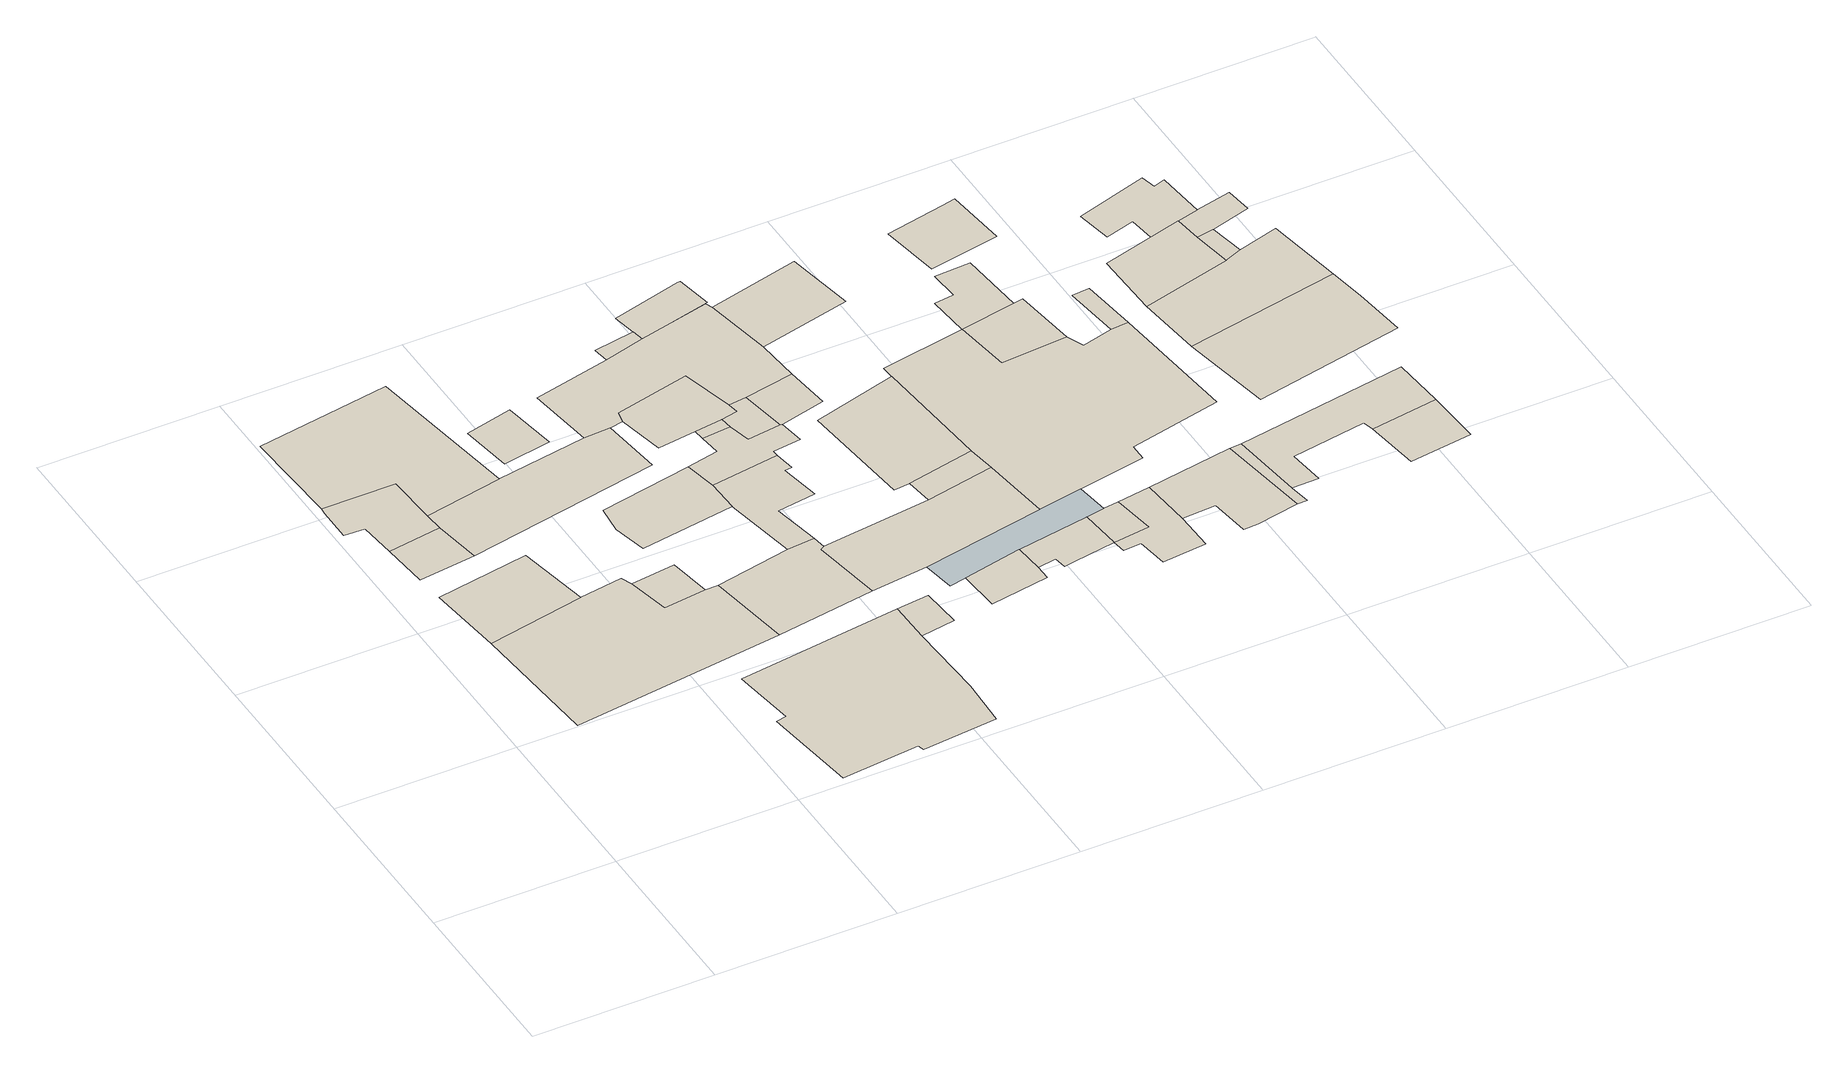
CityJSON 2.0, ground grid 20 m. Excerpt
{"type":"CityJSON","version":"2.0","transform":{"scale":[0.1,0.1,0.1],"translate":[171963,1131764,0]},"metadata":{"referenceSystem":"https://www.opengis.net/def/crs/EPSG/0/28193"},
"CityObjects":{
"building1":{"type":"Building","attributes":{"time":{"estimatedStart":{"year":1841},"estimatedEnd":{"year":1938}},"material":{"value":"dressed stone","sources":[{"name":"Amiran Atlas, sheet 11, map 4.2","type":"Secondary cartographic source"}],"paradata":{"author":"Beatrice Vaienti","date":"29-05-2023","version":0}},"numberOfFloors":{"value":"3","sources":[{"name":"Amiran Atlas, sheet 12, map 4.3","type":"Secondary cartographic source"}],"paradata":{"type":"user","author":"Beatrice Vaienti","date":"29-05-2023","comments":"In the atlas the value is \"1-3\", we have chosen a random value between 1 and 3 assigning a higher probability to 1 and 2 floors, respectively p=[0.35,0.35,0.3] for 1, 2, 3 floors","version":0}},"roof":{"type":{"value":"flat","paradata":{"type":"user","author":"Beatrice Vaienti","date":"29-05-2023","version":0}}},"updatedGeometry":true},"geometry":[{"type":"MultiSurface","lod":"0","boundaries":[[[0,1,2,3]]]}]},
"building2":{"type":"Building","attributes":{"time":{"estimatedStart":{"year":1841},"estimatedEnd":{"year":1938}},"material":{"value":"dressed stone","sources":[{"name":"Amiran Atlas, sheet 11, map 4.2","type":"Secondary cartographic source"}],"paradata":{"author":"Beatrice Vaienti","date":"29-05-2023","version":0}},"numberOfFloors":{"value":"1","sources":[{"name":"Amiran Atlas, sheet 12, map 4.3","type":"Secondary cartographic source"}],"paradata":{"type":"user","author":"Beatrice Vaienti","date":"29-05-2023","comments":"In the atlas the value is \"1-3\", we have chosen a random value between 1 and 3 assigning a higher probability to 1 and 2 floors, respectively p=[0.35,0.35,0.3] for 1, 2, 3 floors","version":0}},"roof":{"type":{"value":"flat","paradata":{"type":"user","author":"Beatrice Vaienti","date":"29-05-2023","version":0}}},"updatedGeometry":true},"geometry":[{"type":"MultiSurface","lod":"0","boundaries":[[[1,0,4,5,6,7,8,9]]]}]},
"building3":{"type":"Building","attributes":{"time":{"estimatedStart":{"year":1841},"estimatedEnd":{"year":1938}},"material":{"value":"dressed stone","sources":[{"name":"Amiran Atlas, sheet 11, map 4.2","type":"Secondary cartographic source"}],"paradata":{"author":"Beatrice Vaienti","date":"29-05-2023","version":0}},"numberOfFloors":{"value":"3","sources":[{"name":"Amiran Atlas, sheet 12, map 4.3","type":"Secondary cartographic source"}],"paradata":{"type":"user","author":"Beatrice Vaienti","date":"29-05-2023","comments":"In the atlas the value is \"1-3\", we have chosen a random value between 1 and 3 assigning a higher probability to 1 and 2 floors, respectively p=[0.35,0.35,0.3] for 1, 2, 3 floors","version":0}},"roof":{"type":{"value":"hip","paradata":{"type":"user","author":"Beatrice Vaienti","date":"29-05-2023","comments":"In the Atlas the value is reported is 'gabled (tiles)', however it is not clear whether it refers to a hip or a gable roof. Therefore we assigned a random value between the two.","version":0}}},"updatedGeometry":true},"geometry":[{"type":"MultiSurface","lod":"0","boundaries":[[[10,11,12,13]]]}]},
"building4":{"type":"Building","attributes":{"time":{"estimatedStart":{"year":1841},"estimatedEnd":{"year":1938}},"material":{"value":"dressed stone","sources":[{"name":"Amiran Atlas, sheet 11, map 4.2","type":"Secondary cartographic source"}],"paradata":{"author":"Beatrice Vaienti","date":"29-05-2023","version":0}},"numberOfFloors":{"value":"3","sources":[{"name":"Amiran Atlas, sheet 12, map 4.3","type":"Secondary cartographic source"}],"paradata":{"type":"user","author":"Beatrice Vaienti","date":"29-05-2023","comments":"In the atlas the value is \"1-3\", we have chosen a random value between 1 and 3 assigning a higher probability to 1 and 2 floors, respectively p=[0.35,0.35,0.3] for 1, 2, 3 floors","version":0}},"roof":{"type":{"value":"gable","paradata":{"type":"user","author":"Beatrice Vaienti","date":"29-05-2023","comments":"In the Atlas the value is reported is 'gabled (tiles)', however it is not clear whether it refers to a hip or a gable roof. Therefore we assigned a random value between the two.","version":0}}},"updatedGeometry":true},"geometry":[{"type":"MultiSurface","lod":"0","boundaries":[[[14,15,12,11,16,17,18,19,20]]]}]},
"building5":{"type":"Building","attributes":{"time":{"estimatedStart":{"year":1841},"estimatedEnd":{"year":1938}},"material":{"value":"dressed stone","sources":[{"name":"Amiran Atlas, sheet 11, map 4.2","type":"Secondary cartographic source"}],"paradata":{"author":"Beatrice Vaienti","date":"29-05-2023","version":0}},"numberOfFloors":{"value":"1","sources":[{"name":"Amiran Atlas, sheet 12, map 4.3","type":"Secondary cartographic source"}],"paradata":{"type":"user","author":"Beatrice Vaienti","date":"29-05-2023","comments":"In the atlas the value is \"1-3\", we have chosen a random value between 1 and 3 assigning a higher probability to 1 and 2 floors, respectively p=[0.35,0.35,0.3] for 1, 2, 3 floors","version":0}},"roof":{"type":{"value":"flat","paradata":{"type":"user","author":"Beatrice Vaienti","date":"29-05-2023","version":0}}},"updatedGeometry":true},"geometry":[{"type":"MultiSurface","lod":"0","boundaries":[[[4,21,22,23,6,5]]]}]},
"building6":{"type":"Building","attributes":{"time":{"estimatedStart":{"year":1841},"estimatedEnd":{"year":1938}},"material":{"value":"dressed stone","sources":[{"name":"Amiran Atlas, sheet 11, map 4.2","type":"Secondary cartographic source"}],"paradata":{"author":"Beatrice Vaienti","date":"29-05-2023","version":0}},"numberOfFloors":{"value":"3","sources":[{"name":"Amiran Atlas, sheet 12, map 4.3","type":"Secondary cartographic source"}],"paradata":{"type":"user","author":"Beatrice Vaienti","date":"29-05-2023","comments":"In the atlas the value is \"1-3\", we have chosen a random value between 1 and 3 assigning a higher probability to 1 and 2 floors, respectively p=[0.35,0.35,0.3] for 1, 2, 3 floors","version":0}},"roof":{"type":{"value":"hip","paradata":{"type":"user","author":"Beatrice Vaienti","date":"29-05-2023","comments":"In the Atlas the value is reported is 'gabled (tiles)', however it is not clear whether it refers to a hip or a gable roof. Therefore we assigned a random value between the two.","version":0}}},"updatedGeometry":true},"geometry":[{"type":"MultiSurface","lod":"0","boundaries":[[[14,20,19,24]]]}]},
"building7":{"type":"Building","attributes":{"time":{"estimatedStart":{"year":1841},"estimatedEnd":{"year":1938}},"material":{"value":"dressed stone","sources":[{"name":"Amiran Atlas, sheet 11, map 4.2","type":"Secondary cartographic source"}],"paradata":{"author":"Beatrice Vaienti","date":"29-05-2023","version":0}},"numberOfFloors":{"value":"2","sources":[{"name":"Amiran Atlas, sheet 12, map 4.3","type":"Secondary cartographic source"}],"paradata":{"type":"user","author":"Beatrice Vaienti","date":"29-05-2023","comments":"In the atlas the value is \"1-3\", we have chosen a random value between 1 and 3 assigning a higher probability to 1 and 2 floors, respectively p=[0.35,0.35,0.3] for 1, 2, 3 floors","version":0}},"roof":{"type":{"value":"domed","paradata":{"type":"user","author":"Beatrice Vaienti","date":"29-05-2023","version":0}}},"updatedGeometry":true},"geometry":[{"type":"MultiSurface","lod":"0","boundaries":[[[25,26,27,28,29,30,31,32,33,34,35]]]}]},
"building8":{"type":"Building","attributes":{"time":{"estimatedStart":{"year":1841},"estimatedEnd":{"year":1938}},"material":{"value":"dressed stone","sources":[{"name":"Amiran Atlas, sheet 11, map 4.2","type":"Secondary cartographic source"}],"paradata":{"author":"Beatrice Vaienti","date":"29-05-2023","version":0}},"numberOfFloors":{"value":"2","sources":[{"name":"Amiran Atlas, sheet 12, map 4.3","type":"Secondary cartographic source"}],"paradata":{"type":"user","author":"Beatrice Vaienti","date":"29-05-2023","comments":"In the atlas the value is \"1-3\", we have chosen a random value between 1 and 3 assigning a higher probability to 1 and 2 floors, respectively p=[0.35,0.35,0.3] for 1, 2, 3 floors","version":0}},"roof":{"type":{"value":"flat","paradata":{"type":"user","author":"Beatrice Vaienti","date":"29-05-2023","version":0}}},"updatedGeometry":true},"geometry":[{"type":"MultiSurface","lod":"0","boundaries":[[[36,37,21,4,0,3,38]]]}]},
"building9":{"type":"Building","attributes":{"time":{"estimatedStart":{"year":1841},"estimatedEnd":{"year":1938}},"material":{"value":"dressed stone","sources":[{"name":"Amiran Atlas, sheet 11, map 4.2","type":"Secondary cartographic source"}],"paradata":{"author":"Beatrice Vaienti","date":"29-05-2023","version":0}},"numberOfFloors":{"value":"3","sources":[{"name":"Amiran Atlas, sheet 12, map 4.3","type":"Secondary cartographic source"}],"paradata":{"type":"user","author":"Beatrice Vaienti","date":"29-05-2023","comments":"In the atlas the value is \"1-3\", we have chosen a random value between 1 and 3 assigning a higher probability to 1 and 2 floors, respectively p=[0.35,0.35,0.3] for 1, 2, 3 floors","version":0}},"roof":{"type":{"value":"flat","paradata":{"type":"user","author":"Beatrice Vaienti","date":"29-05-2023","version":0}}},"updatedGeometry":true},"geometry":[{"type":"MultiSurface","lod":"0","boundaries":[[[39,40,41,42]]]}]},
"building10":{"type":"Building","attributes":{"time":{"estimatedStart":{"year":1841},"estimatedEnd":{"year":1938}},"material":{"value":"dressed stone","sources":[{"name":"Amiran Atlas, sheet 11, map 4.2","type":"Secondary cartographic source"}],"paradata":{"author":"Beatrice Vaienti","date":"29-05-2023","version":0}},"numberOfFloors":{"value":"1","sources":[{"name":"Amiran Atlas, sheet 12, map 4.3","type":"Secondary cartographic source"}],"paradata":{"type":"user","author":"Beatrice Vaienti","date":"29-05-2023","comments":"In the atlas the value is \"1-3\", we have chosen a random value between 1 and 3 assigning a higher probability to 1 and 2 floors, respectively p=[0.35,0.35,0.3] for 1, 2, 3 floors","version":0}},"roof":{"type":{"value":"flat","paradata":{"type":"user","author":"Beatrice Vaienti","date":"29-05-2023","version":0}}},"updatedGeometry":true},"geometry":[{"type":"MultiSurface","lod":"0","boundaries":[[[43,44,45,46,47,48]]]}]},
"building11":{"type":"Building","attributes":{"time":{"estimatedStart":{"year":1841},"estimatedEnd":{"year":1938}},"material":{"value":"dressed stone","sources":[{"name":"Amiran Atlas, sheet 11, map 4.2","type":"Secondary cartographic source"}],"paradata":{"author":"Beatrice Vaienti","date":"29-05-2023","version":0}},"numberOfFloors":{"value":"3","sources":[{"name":"Amiran Atlas, sheet 12, map 4.3","type":"Secondary cartographic source"}],"paradata":{"type":"user","author":"Beatrice Vaienti","date":"29-05-2023","comments":"In the atlas the value is \"1-3\", we have chosen a random value between 1 and 3 assigning a higher probability to 1 and 2 floors, respectively p=[0.35,0.35,0.3] for 1, 2, 3 floors","version":0}},"roof":{"type":{"value":"gable","paradata":{"type":"user","author":"Beatrice Vaienti","date":"29-05-2023","comments":"In the Atlas the value is reported is 'gabled (tiles)', however it is not clear whether it refers to a hip or a gable roof. Therefore we assigned a random value between the two.","version":0}}},"updatedGeometry":true},"geometry":[{"type":"MultiSurface","lod":"0","boundaries":[[[49,50,18,17,51,52,53]]]}]},
"building12":{"type":"Building","attributes":{"time":{"estimatedStart":{"year":1841},"estimatedEnd":{"year":1938}},"material":{"value":"dressed stone","sources":[{"name":"Amiran Atlas, sheet 11, map 4.2","type":"Secondary cartographic source"}],"paradata":{"author":"Beatrice Vaienti","date":"29-05-2023","version":0}},"numberOfFloors":{"value":"2","sources":[{"name":"Amiran Atlas, sheet 12, map 4.3","type":"Secondary cartographic source"}],"paradata":{"type":"user","author":"Beatrice Vaienti","date":"29-05-2023","comments":"In the atlas the value is \"1-3\", we have chosen a random value between 1 and 3 assigning a higher probability to 1 and 2 floors, respectively p=[0.35,0.35,0.3] for 1, 2, 3 floors","version":0}},"roof":{"type":{"value":"flat","paradata":{"type":"user","author":"Beatrice Vaienti","date":"29-05-2023","version":0}}},"updatedGeometry":true},"geometry":[{"type":"MultiSurface","lod":"0","boundaries":[[[54,31,30,55]]]}]},
"building13":{"type":"Building","attributes":{"time":{"estimatedStart":{"year":1841},"estimatedEnd":{"year":1938}},"material":{"value":"dressed stone","sources":[{"name":"Amiran Atlas, sheet 11, map 4.2","type":"Secondary cartographic source"}],"paradata":{"author":"Beatrice Vaienti","date":"29-05-2023","version":0}},"numberOfFloors":{"value":"3","sources":[{"name":"Amiran Atlas, sheet 12, map 4.3","type":"Secondary cartographic source"}],"paradata":{"type":"user","author":"Beatrice Vaienti","date":"29-05-2023","comments":"In the atlas the value is \"1-3\", we have chosen a random value between 1 and 3 assigning a higher probability to 1 and 2 floors, respectively p=[0.35,0.35,0.3] for 1, 2, 3 floors","version":0}},"roof":{"type":{"value":"flat","paradata":{"type":"user","author":"Beatrice Vaienti","date":"29-05-2023","version":0}}},"updatedGeometry":true},"geometry":[{"type":"MultiSurface","lod":"0","boundaries":[[[56,57,58,59,44,43,50,49,60]]]}]},
"building14":{"type":"Building","attributes":{"time":{"estimatedStart":{"year":1841},"estimatedEnd":{"year":1938}},"material":{"value":"dressed stone","sources":[{"name":"Amiran Atlas, sheet 11, map 4.2","type":"Secondary cartographic source"}],"paradata":{"author":"Beatrice Vaienti","date":"29-05-2023","version":0}},"numberOfFloors":{"value":"1","sources":[{"name":"Amiran Atlas, sheet 12, map 4.3","type":"Secondary cartographic source"}],"paradata":{"type":"user","author":"Beatrice Vaienti","date":"29-05-2023","comments":"In the atlas the value is \"1-3\", we have chosen a random value between 1 and 3 assigning a higher probability to 1 and 2 floors, respectively p=[0.35,0.35,0.3] for 1, 2, 3 floors","version":0}},"roof":{"type":{"value":"domed","paradata":{"type":"user","author":"Beatrice Vaienti","date":"29-05-2023","version":0}}},"updatedGeometry":true},"geometry":[{"type":"MultiSurface","lod":"0","boundaries":[[[61,62,63,64,65,66,67]]]}]},
"building15":{"type":"Building","attributes":{"time":{"estimatedStart":{"year":1841},"estimatedEnd":{"year":1938}},"material":{"value":"dressed stone","sources":[{"name":"Amiran Atlas, sheet 11, map 4.2","type":"Secondary cartographic source"}],"paradata":{"author":"Beatrice Vaienti","date":"29-05-2023","version":0}},"numberOfFloors":{"value":"2","sources":[{"name":"Amiran Atlas, sheet 12, map 4.3","type":"Secondary cartographic source"}],"paradata":{"type":"user","author":"Beatrice Vaienti","date":"29-05-2023","comments":"In the atlas the value is \"1-3\", we have chosen a random value between 1 and 3 assigning a higher probability to 1 and 2 floors, respectively p=[0.35,0.35,0.3] for 1, 2, 3 floors","version":0}},"roof":{"type":{"value":"flat","paradata":{"type":"user","author":"Beatrice Vaienti","date":"29-05-2023","version":0}}},"updatedGeometry":true},"geometry":[{"type":"MultiSurface","lod":"0","boundaries":[[[45,44,59,68,69,70,71,72,73,74,75]]]}]},
"building16":{"type":"Building","attributes":{"time":{"estimatedStart":{"year":1841},"estimatedEnd":{"year":1938}},"material":{"value":"dressed stone","sources":[{"name":"Amiran Atlas, sheet 11, map 4.2","type":"Secondary cartographic source"}],"paradata":{"author":"Beatrice Vaienti","date":"29-05-2023","version":0}},"numberOfFloors":{"value":"1","sources":[{"name":"Amiran Atlas, sheet 12, map 4.3","type":"Secondary cartographic source"}],"paradata":{"type":"user","author":"Beatrice Vaienti","date":"29-05-2023","comments":"In the atlas the value is \"1-3\", we have chosen a random value between 1 and 3 assigning a higher probability to 1 and 2 floors, respectively p=[0.35,0.35,0.3] for 1, 2, 3 floors","version":0}},"roof":{"type":{"value":"domed","paradata":{"type":"user","author":"Beatrice Vaienti","date":"29-05-2023","version":0}}},"updatedGeometry":true},"geometry":[{"type":"MultiSurface","lod":"0","boundaries":[[[74,73,61,76]]]}]},
"building17":{"type":"Building","attributes":{"time":{"estimatedStart":{"year":1841},"estimatedEnd":{"year":1938}},"material":{"value":"dressed stone","sources":[{"name":"Amiran Atlas, sheet 11, map 4.2","type":"Secondary cartographic source"}],"paradata":{"author":"Beatrice Vaienti","date":"29-05-2023","version":0}},"numberOfFloors":{"value":"2","sources":[{"name":"Amiran Atlas, sheet 12, map 4.3","type":"Secondary cartographic source"}],"paradata":{"type":"user","author":"Beatrice Vaienti","date":"29-05-2023","comments":"In the atlas the value is \"1-3\", we have chosen a random value between 1 and 3 assigning a higher probability to 1 and 2 floors, respectively p=[0.35,0.35,0.3] for 1, 2, 3 floors","version":0}},"roof":{"type":{"value":"domed","paradata":{"type":"user","author":"Beatrice Vaienti","date":"29-05-2023","version":0}}},"updatedGeometry":true},"geometry":[{"type":"MultiSurface","lod":"0","boundaries":[[[37,36,66,65,64,63,77,78,79,80,81,82,83,84]]]}]},
"building18":{"type":"Building","attributes":{"time":{"estimatedStart":{"year":1841},"estimatedEnd":{"year":1938}},"material":{"value":"dressed stone","sources":[{"name":"Amiran Atlas, sheet 11, map 4.2","type":"Secondary cartographic source"}],"paradata":{"author":"Beatrice Vaienti","date":"29-05-2023","version":0}},"numberOfFloors":{"value":"2","sources":[{"name":"Amiran Atlas, sheet 12, map 4.3","type":"Secondary cartographic source"}],"paradata":{"type":"user","author":"Beatrice Vaienti","date":"29-05-2023","comments":"In the atlas the value is \"1-3\", we have chosen a random value between 1 and 3 assigning a higher probability to 1 and 2 floors, respectively p=[0.35,0.35,0.3] for 1, 2, 3 floors","version":0}},"roof":{"type":{"value":"domed","paradata":{"type":"user","author":"Beatrice Vaienti","date":"29-05-2023","version":0}}},"updatedGeometry":true},"geometry":[{"type":"MultiSurface","lod":"0","boundaries":[[[85,83,82,86]]]}]},
"building19":{"type":"Building","attributes":{"time":{"estimatedStart":{"year":1841},"estimatedEnd":{"year":1938}},"material":{"value":"dressed stone","sources":[{"name":"Amiran Atlas, sheet 11, map 4.2","type":"Secondary cartographic source"}],"paradata":{"author":"Beatrice Vaienti","date":"29-05-2023","version":0}},"numberOfFloors":{"value":"3","sources":[{"name":"Amiran Atlas, sheet 12, map 4.3","type":"Secondary cartographic source"}],"paradata":{"type":"user","author":"Beatrice Vaienti","date":"29-05-2023","comments":"In the atlas the value is \"1-3\", we have chosen a random value between 1 and 3 assigning a higher probability to 1 and 2 floors, respectively p=[0.35,0.35,0.3] for 1, 2, 3 floors","version":0}},"roof":{"type":{"value":"flat","paradata":{"type":"user","author":"Beatrice Vaienti","date":"29-05-2023","version":0}}},"updatedGeometry":true},"geometry":[{"type":"MultiSurface","lod":"0","boundaries":[[[73,72,71,77,63,62,61]]]}]},
"building20":{"type":"Building","attributes":{"time":{"estimatedStart":{"year":1841},"estimatedEnd":{"year":1938}},"material":{"value":"dressed stone","sources":[{"name":"Amiran Atlas, sheet 11, map 4.2","type":"Secondary cartographic source"}],"paradata":{"author":"Beatrice Vaienti","date":"29-05-2023","version":0}},"numberOfFloors":{"value":"1","sources":[{"name":"Amiran Atlas, sheet 12, map 4.3","type":"Secondary cartographic source"}],"paradata":{"type":"user","author":"Beatrice Vaienti","date":"29-05-2023","comments":"In the atlas the value is \"1-3\", we have chosen a random value between 1 and 3 assigning a higher probability to 1 and 2 floors, respectively p=[0.35,0.35,0.3] for 1, 2, 3 floors","version":0}},"roof":{"type":{"value":"flat","paradata":{"type":"user","author":"Beatrice Vaienti","date":"29-05-2023","version":0}}},"updatedGeometry":true},"geometry":[{"type":"MultiSurface","lod":"0","boundaries":[[[87,88,89,90,91]]]}]},
"building21":{"type":"Building","attributes":{"time":{"estimatedStart":{"year":1841},"estimatedEnd":{"year":1938}},"material":{"value":"dressed stone","sources":[{"name":"Amiran Atlas, sheet 11, map 4.2","type":"Secondary cartographic source"}],"paradata":{"author":"Beatrice Vaienti","date":"29-05-2023","version":0}},"numberOfFloors":{"value":"2","sources":[{"name":"Amiran Atlas, sheet 12, map 4.3","type":"Secondary cartographic source"}],"paradata":{"type":"user","author":"Beatrice Vaienti","date":"29-05-2023","comments":"In the atlas the value is \"1-3\", we have chosen a random value between 1 and 3 assigning a higher probability to 1 and 2 floors, respectively p=[0.35,0.35,0.3] for 1, 2, 3 floors","version":0}},"roof":{"type":{"value":"domed","paradata":{"type":"user","author":"Beatrice Vaienti","date":"29-05-2023","version":0}}},"updatedGeometry":true},"geometry":[{"type":"MultiSurface","lod":"0","boundaries":[[[92,53,52,51,93,94,95]]]}]},
"building22":{"type":"Building","attributes":{"time":{"estimatedStart":{"year":1841},"estimatedEnd":{"year":1938}},"material":{"value":"dressed stone","sources":[{"name":"Amiran Atlas, sheet 11, map 4.2","type":"Secondary cartographic source"}],"paradata":{"author":"Beatrice Vaienti","date":"29-05-2023","version":0}},"numberOfFloors":{"value":"3","sources":[{"name":"Amiran Atlas, sheet 12, map 4.3","type":"Secondary cartographic source"}],"paradata":{"type":"user","author":"Beatrice Vaienti","date":"29-05-2023","comments":"In the atlas the value is \"1-3\", we have chosen a random value between 1 and 3 assigning a higher probability to 1 and 2 floors, respectively p=[0.35,0.35,0.3] for 1, 2, 3 floors","version":0}},"roof":{"type":{"value":"flat","paradata":{"type":"user","author":"Beatrice Vaienti","date":"29-05-2023","version":0}}},"updatedGeometry":true},"geometry":[{"type":"MultiSurface","lod":"0","boundaries":[[[78,77,71,70,96]]]}]},
"object1":{"type":"GenericCityObject","attributes":{"time":{"estimatedStart":{"year":1841},"estimatedEnd":{"year":1938}},"material":{"value":"dressed stone","sources":[{"name":"Amiran Atlas, sheet 11, map 4.2","type":"Secondary cartographic source"}],"paradata":{"author":"Beatrice Vaienti","date":"29-05-2023","version":0}},"numberOfFloors":{"value":"3","sources":[{"name":"Amiran Atlas, sheet 12, map 4.3","type":"Secondary cartographic source"}],"paradata":{"type":"user","author":"Beatrice Vaienti","date":"29-05-2023","comments":"In the atlas the value is \"1-3\", we have chosen a random value between 1 and 3 assigning a higher probability to 1 and 2 floors, respectively p=[0.35,0.35,0.3] for 1, 2, 3 floors","version":0}},"roof":{"type":{"value":"flat","paradata":{"type":"user","author":"Beatrice Vaienti","date":"29-05-2023","version":0}}},"updatedGeometry":true},"geometry":[{"type":"MultiSurface","lod":"0","boundaries":[[[87,91,97,98,99,94,93,100]]]}]},
"building23":{"type":"Building","attributes":{"time":{"estimatedStart":{"year":1841},"estimatedEnd":{"year":1938}},"material":{"value":"dressed stone","sources":[{"name":"Amiran Atlas, sheet 11, map 4.2","type":"Secondary cartographic source"}],"paradata":{"author":"Beatrice Vaienti","date":"29-05-2023","version":0}},"numberOfFloors":{"value":"1","sources":[{"name":"Amiran Atlas, sheet 12, map 4.3","type":"Secondary cartographic source"}],"paradata":{"type":"user","author":"Beatrice Vaienti","date":"29-05-2023","comments":"In the atlas the value is \"1-3\", we have chosen a random value between 1 and 3 assigning a higher probability to 1 and 2 floors, respectively p=[0.35,0.35,0.3] for 1, 2, 3 floors","version":0}},"roof":{"type":{"value":"gable","paradata":{"type":"user","author":"Beatrice Vaienti","date":"29-05-2023","comments":"In the Atlas the value is reported is 'gabled (tiles)', however it is not clear whether it refers to a hip or a gable roof. Therefore we assigned a random value between the two.","version":0}}},"updatedGeometry":true},"geometry":[{"type":"MultiSurface","lod":"0","boundaries":[[[86,82,101,102,103,104]]]}]},
"building24":{"type":"Building","attributes":{"time":{"estimatedStart":{"year":1841},"estimatedEnd":{"year":1938}},"material":{"value":"dressed stone","sources":[{"name":"Amiran Atlas, sheet 11, map 4.2","type":"Secondary cartographic source"}],"paradata":{"author":"Beatrice Vaienti","date":"29-05-2023","version":0}},"numberOfFloors":{"value":"3","sources":[{"name":"Amiran Atlas, sheet 12, map 4.3","type":"Secondary cartographic source"}],"paradata":{"type":"user","author":"Beatrice Vaienti","date":"29-05-2023","comments":"In the atlas the value is \"1-3\", we have chosen a random value between 1 and 3 assigning a higher probability to 1 and 2 floors, respectively p=[0.35,0.35,0.3] for 1, 2, 3 floors","version":0}},"roof":{"type":{"value":"domed","paradata":{"type":"user","author":"Beatrice Vaienti","date":"29-05-2023","version":0}}},"updatedGeometry":true},"geometry":[{"type":"MultiSurface","lod":"0","boundaries":[[[92,95,105,106]]]}]},
"building25":{"type":"Building","attributes":{"time":{"estimatedStart":{"year":1841},"estimatedEnd":{"year":1938}},"material":{"value":"dressed stone","sources":[{"name":"Amiran Atlas, sheet 11, map 4.2","type":"Secondary cartographic source"}],"paradata":{"author":"Beatrice Vaienti","date":"29-05-2023","version":0}},"numberOfFloors":{"value":"3","sources":[{"name":"Amiran Atlas, sheet 12, map 4.3","type":"Secondary cartographic source"}],"paradata":{"type":"user","author":"Beatrice Vaienti","date":"29-05-2023","comments":"In the atlas the value is \"1-3\", we have chosen a random value between 1 and 3 assigning a higher probability to 1 and 2 floors, respectively p=[0.35,0.35,0.3] for 1, 2, 3 floors","version":0}},"roof":{"type":{"value":"flat","paradata":{"type":"user","author":"Beatrice Vaienti","date":"29-05-2023","version":0}}},"updatedGeometry":true},"geometry":[{"type":"MultiSurface","lod":"0","boundaries":[[[90,107,108,109,110,97,91]]]}]},
"building26":{"type":"Building","attributes":{"time":{"estimatedStart":{"year":1841},"estimatedEnd":{"year":1938}},"material":{"value":"dressed stone","sources":[{"name":"Amiran Atlas, sheet 11, map 4.2","type":"Secondary cartographic source"}],"paradata":{"author":"Beatrice Vaienti","date":"29-05-2023","version":0}},"numberOfFloors":{"value":"1","sources":[{"name":"Amiran Atlas, sheet 12, map 4.3","type":"Secondary cartographic source"}],"paradata":{"type":"user","author":"Beatrice Vaienti","date":"29-05-2023","comments":"In the atlas the value is \"1-3\", we have chosen a random value between 1 and 3 assigning a higher probability to 1 and 2 floors, respectively p=[0.35,0.35,0.3] for 1, 2, 3 floors","version":0}},"roof":{"type":{"value":"flat","paradata":{"type":"user","author":"Beatrice Vaienti","date":"29-05-2023","version":0}}},"updatedGeometry":true},"geometry":[{"type":"MultiSurface","lod":"0","boundaries":[[[105,111,112,113,106]]]}]},
"building27":{"type":"Building","attributes":{"time":{"estimatedStart":{"year":1841},"estimatedEnd":{"year":1938}},"material":{"value":"dressed stone","sources":[{"name":"Amiran Atlas, sheet 11, map 4.2","type":"Secondary cartographic source"}],"paradata":{"author":"Beatrice Vaienti","date":"29-05-2023","version":0}},"numberOfFloors":{"value":"3","sources":[{"name":"Amiran Atlas, sheet 12, map 4.3","type":"Secondary cartographic source"}],"paradata":{"type":"user","author":"Beatrice Vaienti","date":"29-05-2023","comments":"In the atlas the value is \"1-3\", we have chosen a random value between 1 and 3 assigning a higher probability to 1 and 2 floors, respectively p=[0.35,0.35,0.3] for 1, 2, 3 floors","version":0}},"roof":{"type":{"value":"flat","paradata":{"type":"user","author":"Beatrice Vaienti","date":"29-05-2023","version":0}}},"updatedGeometry":true},"geometry":[{"type":"MultiSurface","lod":"0","boundaries":[[[98,97,110,114,115]]]}]},
"building28":{"type":"Building","attributes":{"time":{"estimatedStart":{"year":1841},"estimatedEnd":{"year":1938}},"material":{"value":"dressed stone","sources":[{"name":"Amiran Atlas, sheet 11, map 4.2","type":"Secondary cartographic source"}],"paradata":{"author":"Beatrice Vaienti","date":"29-05-2023","version":0}},"numberOfFloors":{"value":"3","sources":[{"name":"Amiran Atlas, sheet 12, map 4.3","type":"Secondary cartographic source"}],"paradata":{"type":"user","author":"Beatrice Vaienti","date":"29-05-2023","comments":"In the atlas the value is \"1-3\", we have chosen a random value between 1 and 3 assigning a higher probability to 1 and 2 floors, respectively p=[0.35,0.35,0.3] for 1, 2, 3 floors","version":0}},"roof":{"type":{"value":"domed","paradata":{"type":"user","author":"Beatrice Vaienti","date":"29-05-2023","version":0}}},"updatedGeometry":true},"geometry":[{"type":"MultiSurface","lod":"0","boundaries":[[[116,80,79,117]]]}]},
"building29":{"type":"Building","attributes":{"time":{"estimatedStart":{"year":1841},"estimatedEnd":{"year":1938}},"material":{"value":"dressed stone","sources":[{"name":"Amiran Atlas, sheet 11, map 4.2","type":"Secondary cartographic source"}],"paradata":{"author":"Beatrice Vaienti","date":"29-05-2023","version":0}},"numberOfFloors":{"value":"1","sources":[{"name":"Amiran Atlas, sheet 12, map 4.3","type":"Secondary cartographic source"}],"paradata":{"type":"user","author":"Beatrice Vaienti","date":"29-05-2023","comments":"In the atlas the value is \"1-3\", we have chosen a random value between 1 and 3 assigning a higher probability to 1 and 2 floors, respectively p=[0.35,0.35,0.3] for 1, 2, 3 floors","version":0}},"roof":{"type":{"value":"flat","paradata":{"type":"user","author":"Beatrice Vaienti","date":"29-05-2023","version":0}}},"updatedGeometry":true},"geometry":[{"type":"MultiSurface","lod":"0","boundaries":[[[115,114,110,118,119,120,121,122,123]]]}]},
"building30":{"type":"Building","attributes":{"time":{"estimatedStart":{"year":1841},"estimatedEnd":{"year":1938}},"material":{"value":"dressed stone","sources":[{"name":"Amiran Atlas, sheet 11, map 4.2","type":"Secondary cartographic source"}],"paradata":{"author":"Beatrice Vaienti","date":"29-05-2023","version":0}},"numberOfFloors":{"value":"2","sources":[{"name":"Amiran Atlas, sheet 12, map 4.3","type":"Secondary cartographic source"}],"paradata":{"type":"user","author":"Beatrice Vaienti","date":"29-05-2023","comments":"In the atlas the value is \"1-3\", we have chosen a random value between 1 and 3 assigning a higher probability to 1 and 2 floors, respectively p=[0.35,0.35,0.3] for 1, 2, 3 floors","version":0}},"roof":{"type":{"value":"domed","paradata":{"type":"user","author":"Beatrice Vaienti","date":"29-05-2023","version":0}}},"updatedGeometry":true},"geometry":[{"type":"MultiSurface","lod":"0","boundaries":[[[124,125,126,127,128,129,111,105,95,94,99,130,131,132,133]]]}]},
"building31":{"type":"Building","attributes":{"time":{"estimatedStart":{"year":1841},"estimatedEnd":{"year":1938}},"material":{"value":"dressed stone","sources":[{"name":"Amiran Atlas, sheet 11, map 4.2","type":"Secondary cartographic source"}],"paradata":{"author":"Beatrice Vaienti","date":"29-05-2023","version":0}},"numberOfFloors":{"value":"3","sources":[{"name":"Amiran Atlas, sheet 12, map 4.3","type":"Secondary cartographic source"}],"paradata":{"type":"user","author":"Beatrice Vaienti","date":"29-05-2023","comments":"In the atlas the value is \"1-3\", we have chosen a random value between 1 and 3 assigning a higher probability to 1 and 2 floors, respectively p=[0.35,0.35,0.3] for 1, 2, 3 floors","version":0}},"roof":{"type":{"value":"flat","paradata":{"type":"user","author":"Beatrice Vaienti","date":"29-05-2023","version":0}}},"updatedGeometry":true},"geometry":[{"type":"MultiSurface","lod":"0","boundaries":[[[123,122,134,135,136,137,138]]]}]},
"building32":{"type":"Building","attributes":{"time":{"estimatedStart":{"year":1841},"estimatedEnd":{"year":1938}},"material":{"value":"dressed stone","sources":[{"name":"Amiran Atlas, sheet 11, map 4.2","type":"Secondary cartographic source"}],"paradata":{"author":"Beatrice Vaienti","date":"29-05-2023","version":0}},"numberOfFloors":{"value":"2","sources":[{"name":"Amiran Atlas, sheet 12, map 4.3","type":"Secondary cartographic source"}],"paradata":{"type":"user","author":"Beatrice Vaienti","date":"29-05-2023","comments":"In the atlas the value is \"1-3\", we have chosen a random value between 1 and 3 assigning a higher probability to 1 and 2 floors, respectively p=[0.35,0.35,0.3] for 1, 2, 3 floors","version":0}},"roof":{"type":{"value":"domed","paradata":{"type":"user","author":"Beatrice Vaienti","date":"29-05-2023","version":0}}},"updatedGeometry":true},"geometry":[{"type":"MultiSurface","lod":"0","boundaries":[[[126,139,140,128,127]]]}]},
"building33":{"type":"Building","attributes":{"time":{"estimatedStart":{"year":1841},"estimatedEnd":{"year":1938}},"material":{"value":"dressed stone","sources":[{"name":"Amiran Atlas, sheet 11, map 4.2","type":"Secondary cartographic source"}],"paradata":{"author":"Beatrice Vaienti","date":"29-05-2023","version":0}},"numberOfFloors":{"value":"2","sources":[{"name":"Amiran Atlas, sheet 12, map 4.3","type":"Secondary cartographic source"}],"paradata":{"type":"user","author":"Beatrice Vaienti","date":"29-05-2023","comments":"In the atlas the value is \"1-3\", we have chosen a random value between 1 and 3 assigning a higher probability to 1 and 2 floors, respectively p=[0.35,0.35,0.3] for 1, 2, 3 floors","version":0}},"roof":{"type":{"value":"flat","paradata":{"type":"user","author":"Beatrice Vaienti","date":"29-05-2023","version":0}}},"updatedGeometry":true},"geometry":[{"type":"MultiSurface","lod":"0","boundaries":[[[141,142,143,128,140,144]]]}]},
"building34":{"type":"Building","attributes":{"time":{"estimatedStart":{"year":1841},"estimatedEnd":{"year":1938}},"material":{"value":"dressed stone","sources":[{"name":"Amiran Atlas, sheet 11, map 4.2","type":"Secondary cartographic source"}],"paradata":{"author":"Beatrice Vaienti","date":"29-05-2023","version":0}},"numberOfFloors":{"value":"2","sources":[{"name":"Amiran Atlas, sheet 12, map 4.3","type":"Secondary cartographic source"}],"paradata":{"type":"user","author":"Beatrice Vaienti","date":"29-05-2023","comments":"In the atlas the value is \"1-3\", we have chosen a random value between 1 and 3 assigning a higher probability to 1 and 2 floors, respectively p=[0.35,0.35,0.3] for 1, 2, 3 floors","version":0}},"roof":{"type":{"value":"flat","paradata":{"type":"user","author":"Beatrice Vaienti","date":"29-05-2023","version":0}}},"updatedGeometry":true},"geometry":[{"type":"MultiSurface","lod":"0","boundaries":[[[138,137,145,146,147]]]}]},
"building35":{"type":"Building","attributes":{"time":{"estimatedStart":{"year":1841},"estimatedEnd":{"year":1938}},"material":{"value":"dressed stone","sources":[{"name":"Amiran Atlas, sheet 11, map 4.2","type":"Secondary cartographic source"}],"paradata":{"author":"Beatrice Vaienti","date":"29-05-2023","version":0}},"numberOfFloors":{"value":"1","sources":[{"name":"Amiran Atlas, sheet 12, map 4.3","type":"Secondary cartographic source"}],"paradata":{"type":"user","author":"Beatrice Vaienti","date":"29-05-2023","comments":"In the atlas the value is \"1-3\", we have chosen a random value between 1 and 3 assigning a higher probability to 1 and 2 floors, respectively p=[0.35,0.35,0.3] for 1, 2, 3 floors","version":0}},"roof":{"type":{"value":"flat","paradata":{"type":"user","author":"Beatrice Vaienti","date":"29-05-2023","version":0}}},"updatedGeometry":true},"geometry":[{"type":"MultiSurface","lod":"0","boundaries":[[[148,149,150,151,152]]]}]},
"building36":{"type":"Building","attributes":{"time":{"estimatedStart":{"year":1865},"estimatedEnd":{"year":1938}},"material":{"paradata":{"version":0}},"numberOfFloors":{"value":"3","paradata":{"type":"predicted","date":"05-06-2023","comments":"Random Forest Classifier","version":0}},"roof":{"type":{"value":"flat","paradata":{"type":"user","author":"Beatrice Vaienti","date":"29-05-2023","version":0}}},"updatedGeometry":true},"geometry":[{"type":"MultiSurface","lod":"0","boundaries":[[[133,153,154,124]]]}]},
"building37":{"type":"Building","attributes":{"time":{"estimatedStart":{"year":1841},"estimatedEnd":{"year":1938}},"material":{"value":"dressed stone","sources":[{"name":"Amiran Atlas, sheet 11, map 4.2","type":"Secondary cartographic source"}],"paradata":{"author":"Beatrice Vaienti","date":"29-05-2023","version":0}},"numberOfFloors":{"value":"1","sources":[{"name":"Amiran Atlas, sheet 12, map 4.3","type":"Secondary cartographic source"}],"paradata":{"type":"user","author":"Beatrice Vaienti","date":"29-05-2023","comments":"In the atlas the value is \"1-3\", we have chosen a random value between 1 and 3 assigning a higher probability to 1 and 2 floors, respectively p=[0.35,0.35,0.3] for 1, 2, 3 floors","version":0}},"roof":{"type":{"value":"flat","paradata":{"type":"user","author":"Beatrice Vaienti","date":"29-05-2023","version":0}}},"updatedGeometry":true},"geometry":[{"type":"MultiSurface","lod":"0","boundaries":[[[155,156,157,158,147,146,159,160]]]}]},
"building38":{"type":"Building","attributes":{"time":{"estimatedStart":{"year":1841},"estimatedEnd":{"year":1938}},"material":{"value":"dressed stone","sources":[{"name":"Amiran Atlas, sheet 11, map 4.2","type":"Secondary cartographic source"}],"paradata":{"author":"Beatrice Vaienti","date":"29-05-2023","version":0}},"numberOfFloors":{"value":"1","sources":[{"name":"Amiran Atlas, sheet 12, map 4.3","type":"Secondary cartographic source"}],"paradata":{"type":"user","author":"Beatrice Vaienti","date":"29-05-2023","comments":"In the atlas the value is \"1-3\", we have chosen a random value between 1 and 3 assigning a higher probability to 1 and 2 floors, respectively p=[0.35,0.35,0.3] for 1, 2, 3 floors","version":0}},"roof":{"type":{"value":"gable","paradata":{"type":"user","author":"Beatrice Vaienti","date":"29-05-2023","comments":"In the Atlas the value is reported is 'gabled (tiles)', however it is not clear whether it refers to a hip or a gable roof. Therefore we assigned a random value between the two.","version":0}}},"updatedGeometry":true},"geometry":[{"type":"MultiSurface","lod":"0","boundaries":[[[161,162,157,156]]]}]},
"building39":{"type":"Building","attributes":{"time":{"estimatedStart":{"year":1841},"estimatedEnd":{"year":1938}},"material":{"value":"dressed stone","sources":[{"name":"Amiran Atlas, sheet 11, map 4.2","type":"Secondary cartographic source"}],"paradata":{"author":"Beatrice Vaienti","date":"29-05-2023","version":0}},"numberOfFloors":{"value":"2","sources":[{"name":"Amiran Atlas, sheet 12, map 4.3","type":"Secondary cartographic source"}],"paradata":{"type":"user","author":"Beatrice Vaienti","date":"29-05-2023","comments":"In the atlas the value is \"1-3\", we have chosen a random value between 1 and 3 assigning a higher probability to 1 and 2 floors, respectively p=[0.35,0.35,0.3] for 1, 2, 3 floors","version":0}},"roof":{"type":{"value":"gable","paradata":{"type":"user","author":"Beatrice Vaienti","date":"29-05-2023","comments":"In the Atlas the value is reported is 'gabled (tiles)', however it is not clear whether it refers to a hip or a gable roof. Therefore we assigned a random value between the two.","version":0}}},"updatedGeometry":true},"geometry":[{"type":"MultiSurface","lod":"0","boundaries":[[[163,164,165,166,167]]]}]},
"building40":{"type":"Building","attributes":{"time":{"estimatedStart":{"year":1841},"estimatedEnd":{"year":1938}},"material":{"value":"dressed stone","sources":[{"name":"Amiran Atlas, sheet 11, map 4.2","type":"Secondary cartographic source"}],"paradata":{"author":"Beatrice Vaienti","date":"29-05-2023","version":0}},"numberOfFloors":{"value":"1","sources":[{"name":"Amiran Atlas, sheet 12, map 4.3","type":"Secondary cartographic source"}],"paradata":{"type":"user","author":"Beatrice Vaienti","date":"29-05-2023","comments":"In the atlas the value is \"1-3\", we have chosen a random value between 1 and 3 assigning a higher probability to 1 and 2 floors, respectively p=[0.35,0.35,0.3] for 1, 2, 3 floors","version":0}},"roof":{"type":{"value":"gable","paradata":{"type":"user","author":"Beatrice Vaienti","date":"29-05-2023","comments":"In the Atlas the value is reported is 'gabled (tiles)', however it is not clear whether it refers to a hip or a gable roof. Therefore we assigned a random value between the two.","version":0}}},"updatedGeometry":true},"geometry":[{"type":"MultiSurface","lod":"0","boundaries":[[[168,169,170,171,172]]]}]},
"building41":{"type":"Building","attributes":{"time":{"estimatedStart":{"year":1841},"estimatedEnd":{"year":1938}},"material":{"value":"dressed stone","sources":[{"name":"Amiran Atlas, sheet 11, map 4.2","type":"Secondary cartographic source"}],"paradata":{"author":"Beatrice Vaienti","date":"29-05-2023","version":0}},"numberOfFloors":{"value":"1","sources":[{"name":"Amiran Atlas, sheet 12, map 4.3","type":"Secondary cartographic source"}],"paradata":{"type":"user","author":"Beatrice Vaienti","date":"29-05-2023","comments":"In the atlas the value is \"1-3\", we have chosen a random value between 1 and 3 assigning a higher probability to 1 and 2 floors, respectively p=[0.35,0.35,0.3] for 1, 2, 3 floors","version":0}},"roof":{"type":{"value":"gable","paradata":{"type":"user","author":"Beatrice Vaienti","date":"29-05-2023","comments":"In the Atlas the value is reported is 'gabled (tiles)', however it is not clear whether it refers to a hip or a gable roof. Therefore we assigned a random value between the two.","version":0}}},"updatedGeometry":true},"geometry":[{"type":"MultiSurface","lod":"0","boundaries":[[[166,171,170,173,174,167]]]}]},
"building42":{"type":"Building","attributes":{"time":{"estimatedStart":{"year":1841},"estimatedEnd":{"year":1938}},"material":{"value":"dressed stone","sources":[{"name":"Amiran Atlas, sheet 11, map 4.2","type":"Secondary cartographic source"}],"paradata":{"author":"Beatrice Vaienti","date":"29-05-2023","version":0}},"numberOfFloors":{"value":"3","sources":[{"name":"Amiran Atlas, sheet 12, map 4.3","type":"Secondary cartographic source"}],"paradata":{"type":"user","author":"Beatrice Vaienti","date":"29-05-2023","comments":"In the atlas the value is \"1-3\", we have chosen a random value between 1 and 3 assigning a higher probability to 1 and 2 floors, respectively p=[0.35,0.35,0.3] for 1, 2, 3 floors","version":0}},"roof":{"type":{"value":"flat","paradata":{"type":"user","author":"Beatrice Vaienti","date":"29-05-2023","version":0}}},"updatedGeometry":true},"geometry":[{"type":"MultiSurface","lod":"0","boundaries":[[[175,176,177,164,178,179,180,181,182]]]}]},
"building43":{"type":"Building","attributes":{"time":{"estimatedStart":{"year":1841},"estimatedEnd":{"year":1938}},"material":{"value":"dressed stone","sources":[{"name":"Amiran Atlas, sheet 11, map 4.2","type":"Secondary cartographic source"}],"paradata":{"author":"Beatrice Vaienti","date":"29-05-2023","version":0}},"numberOfFloors":{"value":"3","sources":[{"name":"Amiran Atlas, sheet 12, map 4.3","type":"Secondary cartographic source"}],"paradata":{"type":"user","author":"Beatrice Vaienti","date":"29-05-2023","comments":"In the atlas the value is \"1-3\", we have chosen a random value between 1 and 3 assigning a higher probability to 1 and 2 floors, respectively p=[0.35,0.35,0.3] for 1, 2, 3 floors","version":0}},"roof":{"type":{"value":"gable","paradata":{"type":"user","author":"Beatrice Vaienti","date":"29-05-2023","comments":"In the Atlas the value is reported is 'gabled (tiles)', however it is not clear whether it refers to a hip or a gable roof. Therefore we assigned a random value between the two.","version":0}}},"updatedGeometry":true},"geometry":[{"type":"MultiSurface","lod":"0","boundaries":[[[183,163,167,174]]]}]},
"building44":{"type":"Building","attributes":{"time":{"estimatedStart":{"year":1841},"estimatedEnd":{"year":1938}},"material":{"value":"dressed stone","sources":[{"name":"Amiran Atlas, sheet 11, map 4.2","type":"Secondary cartographic source"}],"paradata":{"author":"Beatrice Vaienti","date":"29-05-2023","version":0}},"numberOfFloors":{"value":"2","sources":[{"name":"Amiran Atlas, sheet 12, map 4.3","type":"Secondary cartographic source"}],"paradata":{"type":"user","author":"Beatrice Vaienti","date":"29-05-2023","comments":"In the atlas the value is \"1-3\", we have chosen a random value between 1 and 3 assigning a higher probability to 1 and 2 floors, respectively p=[0.35,0.35,0.3] for 1, 2, 3 floors","version":0}},"roof":{"type":{"value":"flat","paradata":{"type":"user","author":"Beatrice Vaienti","date":"29-05-2023","version":0}}},"updatedGeometry":true},"geometry":[{"type":"MultiSurface","lod":"0","boundaries":[[[184,185,178,164,163,183]]]}]}
},
"vertices":[
[97,534,0],[37,525,0],[42,472,0],[105,480,0],
[95,556,0],[92,614,0],[11,614,0],[10,606,0],[10,568,0],[33,567,0],
[45,440,0],[55,353,0],[165,375,0],[149,457,0],
[218,370,0],[213,382,0],[68,202,0],[305,233,0],[290,328,0],[276,328,0],[228,322,0],
[183,573,0],[155,751,0],[5,727,0],
[268,376,0],
[254,9,0],[341,18,0],[343,11,0],[427,19,0],[429,76,0],[425,166,0],[424,214,0],[241,190,0],[243,174,0],[251,119,0],[239,116,0],
[315,592,0],[285,590,0],[323,522,0],
[190,650,0],[199,591,0],[253,601,0],[243,662,0],
[360,429,0],[359,467,0],[352,503,0],[248,483,0],[245,451,0],[254,413,0],
[406,348,0],[375,345,0],[416,250,0],[403,330,0],[408,333,0],
[460,218,0],[464,172,0],
[439,408,0],[431,454,0],[439,455,0],[436,478,0],[396,402,0],
[415,552,0],[434,556,0],[432,569,0],[417,628,0],[333,608,0],[330,595,0],[341,542,0],
[435,485,0],[467,489,0],[463,518,0],[461,518,0],[423,513,0],[417,538,0],[385,535,0],[388,511,0],
[384,548,0],
[452,571,0],[508,582,0],[504,632,0],[490,709,0],[487,717,0],[407,698,0],[362,686,0],[275,666,0],
[359,704,0],[405,712,0],
[505,225,0],[508,177,0],[574,188,0],[574,206,0],[571,239,0],
[531,348,0],[480,258,0],[618,284,0],[608,363,0],
[514,530,0],
[652,252,0],[673,256,0],[668,293,0],[486,221,0],
[489,718,0],[482,759,0],[479,759,0],[400,738,0],
[603,395,0],[527,379,0],
[595,209,0],[597,195,0],[609,197,0],[657,205,0],
[591,533,0],[496,507,0],[509,377,0],
[697,210,0],[690,258,0],
[593,734,0],[607,656,0],
[659,190,0],[679,191,0],[684,156,0],[733,161,0],[732,206,0],[727,264,0],
[811,496,0],[776,487,0],[768,506,0],[694,501,0],[685,564,0],[590,547,0],[743,307,0],[743,326,0],[847,349,0],[831,498,0],
[770,209,0],[776,163,0],[792,164,0],[840,173,0],[824,280,0],
[759,578,0],[748,576,0],
[701,649,0],[703,615,0],[681,612,0],[741,651,0],
[851,174,0],[847,198,0],[837,281,0],
[775,745,0],[760,742,0],[693,728,0],[704,661,0],[783,675,0],
[823,562,0],[803,560,0],
[956,253,0],[959,241,0],[1034,252,0],[1029,312,0],[877,198,0],[872,240,0],
[968,179,0],[1038,188,0],
[952,582,0],[948,613,0],[856,588,0],[858,511,0],[959,537,0],
[1055,367,0],[1047,428,0],[1040,470,0],[867,436,0],[886,332,0],
[1025,558,0],[979,545,0],
[876,624,0],[909,633,0],[913,603,0],[972,619,0],[966,675,0],[953,671,0],[949,688,0],[869,664,0],
[971,585,0],
[1016,598,0],[1012,628,0]
]}
